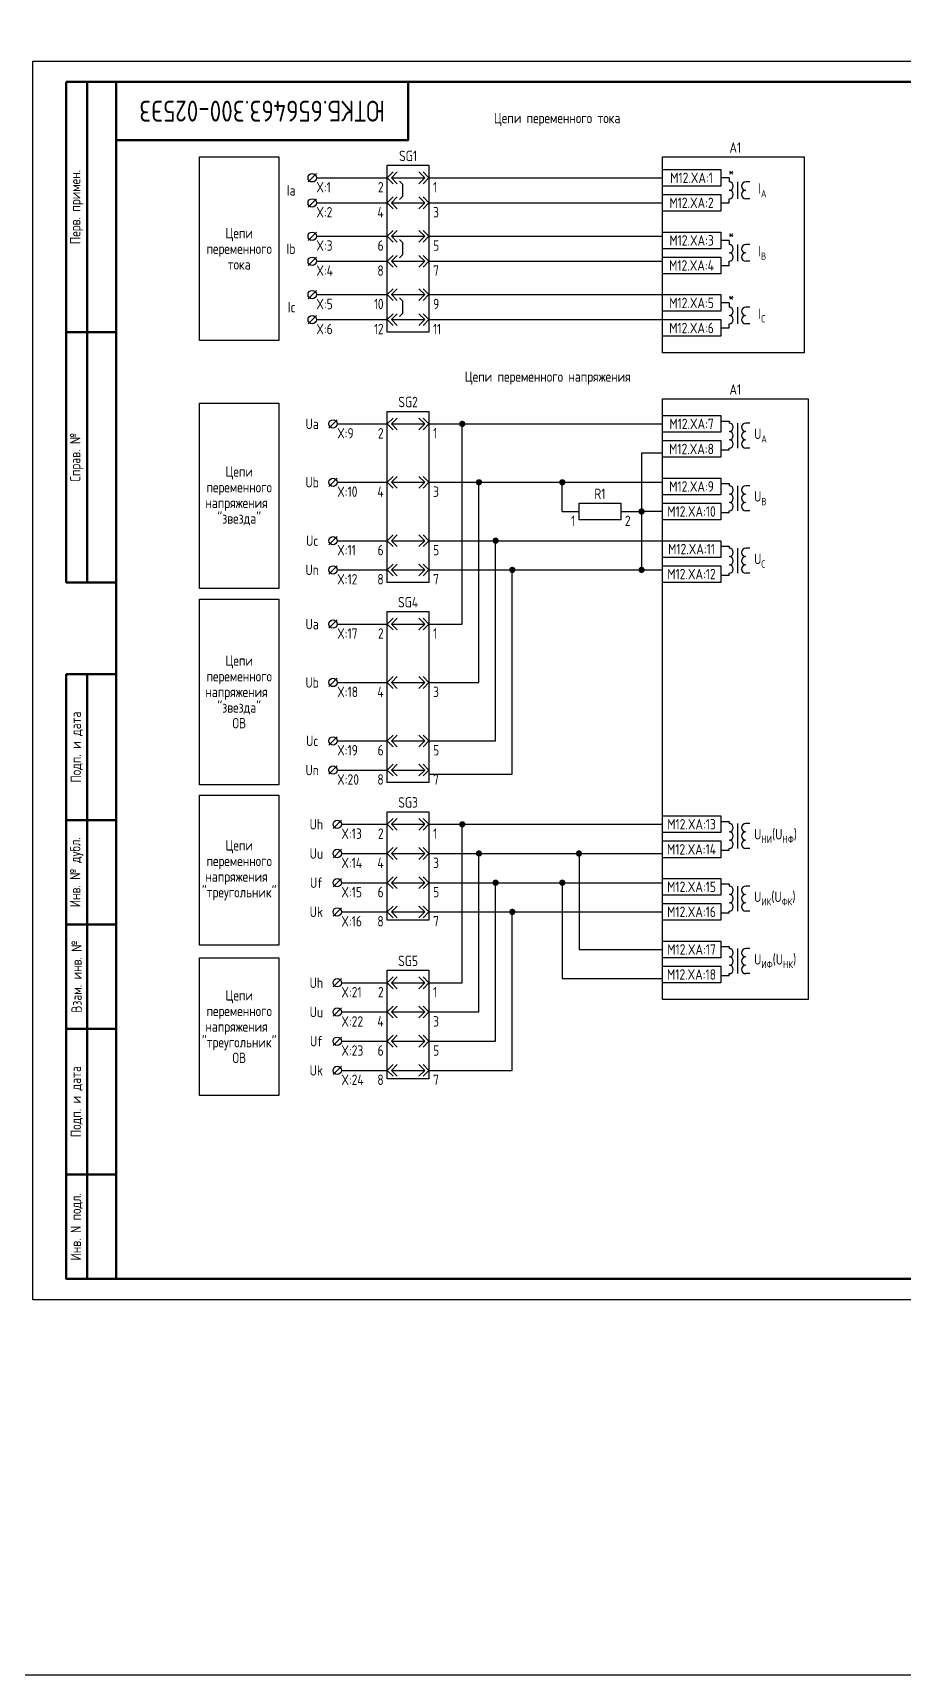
# Model space of a CAD drawing. Header units: millimetres. Extents: x -1036 to 3772, y -90 to 586.
# Drawn here: x 0 to 208.8, y -90 to 303.8 of the extents above; entities that cross this region are included whole.
import ezdxf

# ---------------------------------------------------------------- set-up
doc = ezdxf.new("R2010")
doc.units = ezdxf.units.MM
doc.styles.add('Gost_type_A', font='GOST_0.TTF')

# ---------------------------------------------------------------- blocks, each defined once
blk = doc.blocks.new('Штамп угловой верхний')
at = {"lineweight": 50}
blk.add_lwpolyline([(0, 0), (70, 0), (70, -14), (0, -14)], close=True, dxfattribs=at)
blk = doc.blocks.new('Формат_А3')
blk.add_lwpolyline([(-420, 297), (0, 297), (0, 0), (-420, 0)], close=True)
at = {"lineweight": 50}
blk.add_lwpolyline([(-400, 292), (-5, 292), (-5, 5), (-400, 5)], close=True, dxfattribs=at)
blk = doc.blocks.new('Штамп левый верхний')
at = {"lineweight": 50}
for points in [[(-12, 0), (-7, 0), (-7, -60), (-12, -60)], [(-7, 0), (0, 0), (0, -60), (-7, -60)], [(-12, -60), (-7, -60), (-7, -120), (-12, -120)], [(-7, -60), (0, -60), (0, -120), (-7, -120)]]:
    blk.add_lwpolyline(points, close=True, dxfattribs=at)
at = {"char_height": 2.5, "width": 60, "attachment_point": 5, "rotation": 90, "style": 'Gost_type_A'}
for s, insert in [('Перв. примен.', (-9.5, -30)), ('Справ. №', (-9.5, -90))]:
    blk.add_mtext(s, dxfattribs=dict(at, insert=insert))
blk = doc.blocks.new('Штамп левый нижний')
at = {"lineweight": 50}
for points in [[(-12, 145), (-7, 145), (-7, 110), (-12, 110)], [(-7, 145), (0, 145), (0, 110), (-7, 110)], [(-12, 110), (-7, 110), (-7, 85), (-12, 85)], [(-7, 110), (0, 110), (0, 85), (-7, 85)], [(-12, 85), (-7, 85), (-7, 60), (-12, 60)], [(-7, 85), (0, 85), (0, 60), (-7, 60)], [(-12, 60), (-7, 60), (-7, 25), (-12, 25)], [(-7, 60), (0, 60), (0, 25), (-7, 25)], [(-12, 25), (-7, 25), (-7, 0), (-12, 0)], [(-7, 25), (0, 25), (0, 0), (-7, 0)]]:
    blk.add_lwpolyline(points, close=True, dxfattribs=at)
at = {"char_height": 2.5, "attachment_point": 5, "rotation": 90, "style": 'Gost_type_A'}
for s, insert, width in [('Подп. и дата', (-9.5, 127.5), 35), ('Инв. № дубл.', (-9.5, 97.5), 25), ('Взам. инв. №', (-9.5, 72.5), 25), ('Подп. и дата', (-9.5, 42.5), 35), ('Инв. N подл.', (-9.5, 12.5), 25)]:
    blk.add_mtext(s, dxfattribs=dict(at, insert=insert, width=width))
blk = doc.blocks.new('БИ_разъем')
for p, q in [((0, 0), (1.41, 1.41)), ((0, 0), (1.41, 1.41)), ((0, 0), (1.41, -1.41)), ((0, 0), (1.41, -1.41)), ((1, 0), (2.41, 1.41)), ((1, 0), (2.41, -1.41)), ((1, 0), (9, 0)), ((9, 0), (7.59, 1.41)), ((9, 0), (7.59, -1.41)), ((10, 0), (8.59, 1.41)), ((10, 0), (8.59, 1.41)), ((10, 0), (8.59, -1.41)), ((10, 0), (8.59, -1.41))]:
    blk.add_line(p, q)
blk = doc.blocks.new('БИ_перемычка')
for p, q in [((2.97, -0.79), (3.67, -1.5)), ((3.67, -1.5), (3.67, -4.5)), ((2.97, -5.21), (3.67, -4.5))]:
    blk.add_line(p, q)
blk = doc.blocks.new('POINT')
at = {"const_width": 0.75}
blk.add_lwpolyline([(-0.375, 0, 1), (0.375, 0, 1)], format="xyb", close=True, dxfattribs=at)

msp = doc.modelspace()

# ---------------------------------------------------------------- linework, layer by layer
for p, q in [((68, 270), (66, 268)), ((68, 269), (85, 269)), ((95, 269), (151, 269)), ((167, 269), (165, 269)), ((68, 264), (66, 262)), ((68.01, 263), (85, 263)), ((95, 263), (151, 263)), ((165, 263), (167, 263)), ((68, 256), (66, 254)), ((68.01, 255), (85, 255)), ((95, 255), (151, 255)), ((167, 254), (165, 254)), ((68, 250), (66, 248)), ((68.01, 249), (85, 249)), ((95, 249), (151, 249)), ((165, 248), (167, 248)), ((68, 242), (66, 240)), ((68.01, 241), (85, 241)), ((95, 241), (151, 241)), ((167, 239), (165, 239)), ((68, 236), (66, 234)), ((68.01, 235), (85, 235)), ((95, 235), (151, 235)), ((165, 233), (167, 233)), ((73, 211), (71, 209)), ((73, 210), (85, 210)), ((95, 210), (151, 210)), ((103, 162), (103, 210)), ((151, 203), (146, 203)), ((146, 203), (146, 175)), ((73, 197), (71, 195)), ((73, 196), (85, 196)), ((95, 196), (151, 196)), ((107, 148), (107, 196)), ((127, 189), (127, 196)), ((127, 189), (131, 189)), ((141, 189), (146, 189)), ((151, 189), (146, 189)), ((73, 183), (71, 181)), ((73, 182), (85, 182)), ((95, 182), (151, 182)), ((111, 134), (111, 182)), ((73, 176), (71, 174)), ((73, 175), (85, 175)), ((95, 175), (151, 175)), ((115, 126), (115, 175)), ((73, 163), (71, 161)), ((73, 162), (85, 162)), ((95, 162), (103, 162)), ((73, 149), (71, 147)), ((73, 148), (85, 148)), ((95, 148), (107, 148)), ((73, 135), (71, 133)), ((73, 134), (85, 134)), ((95, 134), (111, 134)), ((73, 128), (71, 126)), ((73, 127), (85, 127)), ((95, 126), (115, 126)), ((74, 115), (72, 113)), ((74.01, 114), (85, 114)), ((95, 114), (151, 114)), ((103, 76), (103, 114)), ((74, 108), (72, 106)), ((74.01, 107), (85, 107)), ((95, 107), (151, 107)), ((107, 69), (107, 107)), ((131, 107), (131, 84)), ((74, 101), (72, 99)), ((74.01, 100), (85, 100)), ((95, 100), (151, 100)), ((111, 62), (111, 100)), ((127, 100), (127, 77)), ((74, 94), (72, 92)), ((74.01, 93), (85, 93)), ((95, 93), (151, 93)), ((115, 55), (115, 93)), ((131, 84), (151, 84)), ((74, 77), (72, 75)), ((74.01, 76), (85, 76)), ((95, 76), (103, 76)), ((127, 77), (151, 77)), ((74, 70), (72, 68)), ((74.01, 69), (85, 69)), ((95, 69), (107, 69)), ((74, 63), (72, 61)), ((74.01, 62), (85, 62)), ((95, 62), (111, 62)), ((74, 56), (72, 54)), ((74.01, 55), (85, 55)), ((95, 55), (115, 55))]:
    msp.add_line(p, q)
at = {"ltscale": 4}
for p, q in [((167, 269), (167, 268)), ((167, 268.5), (167, 268)), ((169, 268), (169, 264)), ((169, 268), (169, 264)), ((172, 268), (171, 268)), ((172, 268), (171, 268)), ((167, 263), (167, 264)), ((172, 264), (171, 264)), ((172, 264), (171, 264)), ((167, 254), (167, 253)), ((167, 253.5), (167, 253)), ((169, 253), (169, 249)), ((169, 253), (169, 249)), ((172, 253), (171, 253)), ((172, 253), (171, 253)), ((167, 248), (167, 249)), ((172, 249), (171, 249)), ((172, 249), (171, 249)), ((167, 239), (167, 238)), ((167, 238.5), (167, 238)), ((169, 238), (169, 234)), ((169, 238), (169, 234)), ((172, 238), (171, 238)), ((172, 238), (171, 238)), ((167, 233), (167, 234)), ((172, 234), (171, 234)), ((172, 234), (171, 234)), ((165, 210.69), (167, 210.69)), ((167, 210.69), (167, 210.19)), ((167, 210.69), (167, 210.19)), ((169, 210.19), (169, 206.19)), ((172, 210.19), (171, 210.19)), ((169, 208.19), (169, 204.19)), ((167, 203.69), (165, 203.69)), ((167, 203.69), (167, 204.19)), ((172, 204.19), (171, 204.19)), ((165, 195.69), (167, 195.69)), ((167, 195.69), (167, 195.19)), ((167, 195.69), (167, 195.19)), ((169, 195.19), (169, 191.19)), ((169, 193.19), (169, 189.19)), ((172, 195.19), (171, 195.19)), ((167, 188.69), (167, 189.19)), ((172, 189.19), (171, 189.19)), ((167, 188.69), (165, 188.69)), ((165, 180.69), (167, 180.69)), ((167, 180.69), (167, 180.19)), ((167, 180.69), (167, 180.19)), ((169, 180.19), (169, 176.19)), ((169, 178.19), (169, 174.19)), ((172, 180.19), (171, 180.19)), ((167, 173.69), (165, 173.69)), ((167, 173.69), (167, 174.19)), ((172, 174.19), (171, 174.19)), ((165, 114.69), (167, 114.69)), ((167, 114.69), (167, 114.19)), ((167, 114.69), (167, 114.19)), ((169, 114.19), (169, 110.19)), ((172, 114.19), (171, 114.19)), ((169, 112.19), (169, 108.19)), ((167, 107.69), (165, 107.69)), ((167, 107.69), (167, 108.19)), ((172, 108.19), (171, 108.19)), ((165, 99.7), (167, 99.7)), ((167, 99.7), (167, 99.2)), ((167, 99.7), (167, 99.2)), ((169, 99.2), (169, 95.2)), ((172, 99.2), (171, 99.2)), ((169, 97.2), (169, 93.2)), ((167, 92.7), (165, 92.7)), ((167, 92.7), (167, 93.2)), ((172, 93.2), (171, 93.2)), ((165, 84.69), (167, 84.69)), ((167, 84.69), (167, 84.19)), ((167, 84.69), (167, 84.19)), ((169, 84.19), (169, 80.19)), ((172, 84.19), (171, 84.19)), ((169, 82.19), (169, 78.19)), ((167, 77.69), (165, 77.69)), ((167, 77.69), (167, 78.19)), ((172, 78.19), (171, 78.19))]:
    msp.add_line(p, q, dxfattribs=at)
for points in [[(-1036, 586), (3772, 586), (3772, -90), (-1036, -90)], [(59, 230), (40, 230), (40, 274), (59, 274)], [(85, 272), (95, 272), (95, 232), (85, 232)], [(151, 274), (185, 274), (185, 227), (151, 227)], [(151, 271), (165, 271), (165, 267), (151, 267)], [(151, 265), (165, 265), (165, 261), (151, 261)], [(151, 256), (165, 256), (165, 252), (151, 252)], [(151, 250), (165, 250), (165, 246), (151, 246)], [(151, 241), (165, 241), (165, 237), (151, 237)], [(151, 235), (165, 235), (165, 231), (151, 231)], [(59, 170.5), (40, 170.5), (40, 215), (59, 215)], [(85, 213), (95, 213), (95, 172), (85, 172)], [(151, 216), (186, 216), (186, 72), (151, 72)], [(151, 212), (165, 212), (165, 208), (151, 208)], [(151, 206), (165, 206), (165, 202), (151, 202)], [(151, 197), (165, 197), (165, 193), (151, 193)], [(131, 191), (141, 191), (141, 187), (131, 187)], [(151, 191), (165, 191), (165, 187), (151, 187)], [(151, 182), (165, 182), (165, 178), (151, 178)], [(151, 176), (165, 176), (165, 172), (151, 172)], [(59, 123.5), (40, 123.5), (40, 168), (59, 168)], [(85, 165), (95, 165), (95, 124), (85, 124)], [(59, 85), (40, 85), (40, 121), (59, 121)], [(85, 117), (95, 117), (95, 91), (85, 91)], [(151, 116), (165, 116), (165, 112), (151, 112)], [(151, 110), (165, 110), (165, 106), (151, 106)], [(151, 101.01), (165, 101.01), (165, 97.01), (151, 97.01)], [(151, 95.01), (165, 95.01), (165, 91.01), (151, 91.01)], [(151, 86), (165, 86), (165, 82), (151, 82)], [(59, 49), (40, 49), (40, 82), (59, 82)], [(85, 79), (95, 79), (95, 53), (85, 53)], [(151, 80), (165, 80), (165, 76), (151, 76)]]:
    msp.add_lwpolyline(points, close=True)
for centre in [(67, 269), (67, 263), (67, 255), (67, 249), (67, 241), (67, 235), (72, 210), (72, 196), (72, 182), (72, 175), (72, 162), (72, 148), (72, 134), (72, 127), (73, 114), (73, 107), (73, 100), (73, 93), (73, 76), (73, 69), (73, 62), (73, 55)]:
    msp.add_circle(centre, 1)
for centre, start, end in [((167, 267), 270, 90), ((167, 267), 270, 90), ((171, 267), 90, 270), ((171, 267), 90, 270), ((167, 265), 270, 90), ((167, 265), 270, 90), ((171, 265), 90, 270), ((171, 265), 90, 270), ((167, 252), 270, 90), ((167, 252), 270, 90), ((171, 252), 90, 270), ((171, 252), 90, 270), ((167, 250), 270, 90), ((167, 250), 270, 90), ((171, 250), 90, 270), ((171, 250), 90, 270), ((167, 237), 270, 90), ((167, 237), 270, 90), ((171, 237), 90, 270), ((171, 237), 90, 270), ((167, 235), 270, 90), ((167, 235), 270, 90), ((171, 235), 90, 270), ((171, 235), 90, 270), ((167, 209.19), 270, 90), ((171, 209.19), 90, 270), ((171, 209.19), 90, 270), ((167, 207.19), 270, 90), ((167, 205.19), 270, 90), ((171, 207.19), 90, 270), ((171, 207.19), 90, 270), ((171, 205.19), 90, 270), ((167, 194.19), 270, 90), ((167, 192.19), 270, 90), ((171, 194.19), 90, 270), ((171, 194.19), 90, 270), ((171, 192.19), 90, 270), ((171, 192.19), 90, 270), ((167, 190.19), 270, 90), ((171, 190.19), 90, 270), ((167, 179.19), 270, 90), ((167, 177.19), 270, 90), ((171, 179.19), 90, 270), ((171, 179.19), 90, 270), ((171, 177.19), 90, 270), ((171, 177.19), 90, 270), ((167, 175.19), 270, 90), ((171, 175.19), 90, 270), ((167, 113.19), 270, 90), ((171, 113.19), 90, 270), ((171, 113.19), 90, 270), ((167, 111.19), 270, 90), ((171, 111.19), 90, 270), ((171, 111.19), 90, 270), ((167, 109.19), 270, 90), ((171, 109.19), 90, 270), ((167, 98.2), 270, 90), ((171, 98.2), 90, 270), ((171, 98.2), 90, 270), ((167, 96.2), 270, 90), ((167, 94.2), 270, 90), ((171, 96.2), 90, 270), ((171, 96.2), 90, 270), ((171, 94.2), 90, 270), ((167, 83.19), 270, 90), ((171, 83.19), 90, 270), ((171, 83.19), 90, 270), ((167, 81.19), 270, 90), ((167, 79.19), 270, 90), ((171, 81.19), 90, 270), ((171, 81.19), 90, 270), ((171, 79.19), 90, 270)]:
    msp.add_arc(centre, 1, start, end, dxfattribs=at)

# ---------------------------------------------------------------- block references
at = {"color": 1}
for name, p in [('Формат_А3', (420, 0)), ('Штамп левый верхний', (20, 292)), ('Штамп левый нижний', (20, 5))]:
    msp.add_blockref(name, p, dxfattribs=at)
for name, p in [('Штамп угловой верхний', (20, 292)), ('БИ_разъем', (85, 269)), ('БИ_перемычка', (85, 269)), ('БИ_разъем', (85, 263)), ('БИ_разъем', (85, 255)), ('БИ_перемычка', (85, 255)), ('БИ_разъем', (85, 249)), ('БИ_разъем', (85, 241)), ('БИ_перемычка', (85, 241)), ('БИ_разъем', (85, 235)), ('БИ_разъем', (85, 210)), ('POINT', (103, 210)), ('БИ_разъем', (85, 196)), ('POINT', (107, 196)), ('POINT', (127, 196)), ('POINT', (146, 189)), ('БИ_разъем', (85, 182)), ('POINT', (111, 182)), ('БИ_разъем', (85, 175)), ('POINT', (115, 175)), ('POINT', (146, 175)), ('БИ_разъем', (85, 162)), ('БИ_разъем', (85, 148)), ('БИ_разъем', (85, 134)), ('БИ_разъем', (85, 127)), ('БИ_разъем', (85, 114)), ('POINT', (103, 114)), ('БИ_разъем', (85, 107)), ('POINT', (107, 107)), ('POINT', (131, 107)), ('БИ_разъем', (85, 100)), ('POINT', (111, 100)), ('POINT', (127, 100)), ('БИ_разъем', (85, 93)), ('POINT', (115, 93)), ('БИ_разъем', (85, 76)), ('БИ_разъем', (85, 69)), ('БИ_разъем', (85, 62)), ('БИ_разъем', (85, 55))]:
    msp.add_blockref(name, p)

# ---------------------------------------------------------------- texts
at = {"insert": (55, 285), "char_height": 5, "width": 70, "attachment_point": 5, "rotation": 180, "style": 'Gost_type_A'}
msp.add_mtext('ЮТКБ.656463.300-025Э3', dxfattribs=at)
at = {"char_height": 2.5, "line_spacing_factor": 0.9, "style": 'Gost_type_A'}
for s, insert, width, attachment_point in [('Цепи переменного тока', (125.75, 283), 197.5, 5), ('A1', (168.5, 275), 35, 8), ('SG1', (90, 273), 10, 8), ('X:1', (68, 268), 10, 1), ('{\\T0.9;2}', (84, 268), 5, 3), ('{\\T0.9;1}', (96, 268), 5, 1), ('Ia', (63, 266), 6, 6), ('X:2', (68, 262), 10, 1), ('{\\T0.9;4}', (84, 262), 5, 3), ('{\\T0.9;3}', (96, 262), 5, 1), ('Цепи переменного \\Pтока', (49.5, 252), 19, 5), ('Ib', (63, 252), 6, 6), ('X:3', (68, 254), 10, 1), ('{\\T0.9;6}', (84, 254), 5, 3), ('{\\T0.9;5}', (96, 254), 5, 1), ('X:4', (68, 248), 10, 1), ('{\\T0.9;8}', (84, 248), 5, 3), ('{\\T0.9;7}', (96, 248), 5, 1), ('Ic', (63, 238), 6, 6), ('X:5', (68, 240), 10, 1), ('{\\T0.9;10}', (84, 240), 5, 3), ('{\\T0.9;9}', (96, 240), 5, 1), ('X:6', (68, 234), 10, 1), ('{\\T0.9;12}', (84, 234), 5, 3), ('{\\T0.9;11}', (96, 234), 5, 1), ('Цепи переменного напряжения', (123.5, 221), 197, 5), ('A1', (168.5, 217), 35, 8), ('SG2', (90, 214), 10, 8), ('Ua', (67, 210), 6, 5), ('X:9', (73, 209), 10, 1), ('{\\T0.9;2}', (84, 209), 5, 3), ('{\\T0.9;1}', (96, 209), 5, 1), ('Цепи переменного напряжения  "звезда"', (49.5, 192.75), 19, 5), ('Ub', (67, 196), 6, 5), ('X:10', (73, 195), 10, 1), ('{\\T0.9;4}', (84, 195), 5, 3), ('{\\T0.9;3}', (96, 195), 5, 1), ('R1', (136, 192), 10, 8), ('{\\T0.9;1}', (130, 188), 5, 3), ('{\\T0.9;2}', (142, 188), 5, 1), ('Uc', (67, 182), 6, 5), ('X:11', (73, 181), 10, 1), ('{\\T0.9;6}', (84, 181), 5, 3), ('{\\T0.9;5}', (96, 181), 5, 1), ('Un', (67, 175), 6, 5), ('X:12', (73, 174), 10, 1), ('{\\T0.9;8}', (84, 174), 5, 3), ('{\\T0.9;7}', (96, 174), 5, 1), ('SG4', (90, 166), 10, 8), ('Ua', (67, 162), 6, 5), ('X:17', (73, 161), 10, 1), ('{\\T0.9;2}', (84, 161), 5, 3), ('{\\T0.9;1}', (96, 161), 5, 1), ('Цепи переменного напряжения  "звезда"\\PОВ', (49.5, 145.75), 19, 5), ('Ub', (67, 148), 6, 5), ('X:18', (73, 147), 10, 1), ('{\\T0.9;4}', (84, 147), 5, 3), ('{\\T0.9;3}', (96, 147), 5, 1), ('Uc', (67, 134), 6, 5), ('X:19', (73, 133), 10, 1), ('{\\T0.9;6}', (84, 133), 5, 3), ('{\\T0.9;5}', (96, 133), 5, 1), ('Un', (67, 127), 6, 5), ('{\\T0.9;8}', (84, 126), 5, 3), ('X:20', (73, 126), 10, 1), ('{\\T0.9;7}', (96, 126), 5, 1), ('SG3', (90, 118), 10, 8), ('Uh', (68, 114), 6, 5), ('X:13', (74, 113), 8, 1), ('{\\T0.9;2}', (84, 113), 5, 3), ('{\\T0.9;1}', (96, 113), 5, 1), ('Цепи переменного напряжения  "треугольник"', (49.5, 103), 19, 5), ('Uu', (68, 107), 6, 5), ('X:14', (74, 106), 8, 1), ('{\\T0.9;4}', (84, 106), 5, 3), ('{\\T0.9;3}', (96, 106), 5, 1), ('Uf', (68, 100), 6, 5), ('X:15', (74, 99), 8, 1), ('{\\T0.9;6}', (84, 99), 5, 3), ('{\\T0.9;5}', (96, 99), 5, 1), ('Uk', (68, 93), 6, 5), ('X:16', (74, 92), 8, 1), ('{\\T0.9;8}', (84, 92), 5, 3), ('{\\T0.9;7}', (96, 92), 5, 1), ('SG5', (90, 80), 10, 8), ('Uh', (68, 76), 6, 5), ('X:21', (74, 75), 8, 1), ('{\\T0.9;2}', (84, 75), 5, 3), ('{\\T0.9;1}', (96, 75), 5, 1), ('Цепи переменного напряжения  "треугольник"\\PОВ', (49.5, 65.5), 19, 5), ('Uu', (68, 69), 6, 5), ('X:22', (74, 68), 8, 1), ('{\\T0.9;4}', (84, 68), 5, 3), ('{\\T0.9;3}', (96, 68), 5, 1), ('Uf', (68, 62), 6, 5), ('X:23', (74, 61), 8, 1), ('{\\T0.9;6}', (84, 61), 5, 3), ('{\\T0.9;5}', (96, 61), 5, 1), ('Uk', (68, 55), 6, 5), ('X:24', (74, 54), 8, 1), ('{\\T0.9;8}', (84, 54), 5, 3), ('{\\T0.9;7}', (96, 54), 5, 1)]:
    msp.add_mtext(s, dxfattribs=dict(at, insert=insert, width=width, attachment_point=attachment_point))
at = {"char_height": 2.5, "style": 'Gost_type_A'}
for s, insert, width, attachment_point in [('M12.XA:1', (158, 269), 14, 5), ('*', (167.5, 270.5), 3, 5), ('M12.XA:2', (157.99, 263), 14.018, 5), ('\\A1;I{\\H0.7x;\\S^ A ;}', (174, 266), 8, 4), ('M12.XA:3', (158, 254), 14, 5), ('*', (167.5, 255.5), 3, 5), ('\\A1;I{\\H0.7x;\\S^ B ;}', (174, 251), 8, 4), ('M12.XA:4', (157.99, 247.99), 14.018, 5), ('M12.XA:5', (158, 239), 14, 5), ('*', (167.5, 240.5), 3, 5), ('\\A1;I{\\H0.7x;\\S^ C ;}', (174, 236), 8, 4), ('M12.XA:6', (157.99, 232.99), 14.018, 5), ('M12.XA:7', (158, 210), 14, 5), ('\\A1;U{\\H0.7x;\\S^ А ;}', (173, 207.19), 12, 4), ('M12.XA:8', (157.99, 203.99), 14.018, 5), ('M12.XA:9', (158, 195), 14, 5), ('\\A1;U{\\H0.7x;\\S^ В;}', (173, 192.19), 12, 4), ('M12.XA:10', (157.99, 188.99), 14.018, 5), ('M12.XA:11', (158, 180), 14, 5), ('\\A1;U{\\H0.7x;\\S^ С;}', (173, 177.19), 12, 4), ('M12.XA:12', (157.99, 174), 14.018, 5), ('M12.XA:13', (158, 114.01), 14, 5), ('\\A1;U{\\H0.7x;\\S^ НИ;}(U{\\H0.7x;\\S^ НФ;})', (173, 111.19), 12, 4), ('M12.XA:14', (157.99, 108), 14.018, 5), ('M12.XA:15', (158, 99.02), 14, 5), ('\\A1;U{\\H0.7x;\\S^ ИК;}(U{\\H0.7x;\\S^ ФК;})', (173, 96.2), 12, 4), ('M12.XA:16', (157.99, 93.01), 14.018, 5), ('M12.XA:17', (158, 84), 14, 5), ('\\A1;U{\\H0.7x;\\S^ ИФ;}(U{\\H0.7x;\\S^ НК;})', (173, 81.19), 12, 4), ('M12.XA:18', (157.99, 78), 14.018, 5)]:
    msp.add_mtext(s, dxfattribs=dict(at, insert=insert, width=width, attachment_point=attachment_point))

doc.saveas('drawing.dxf')
